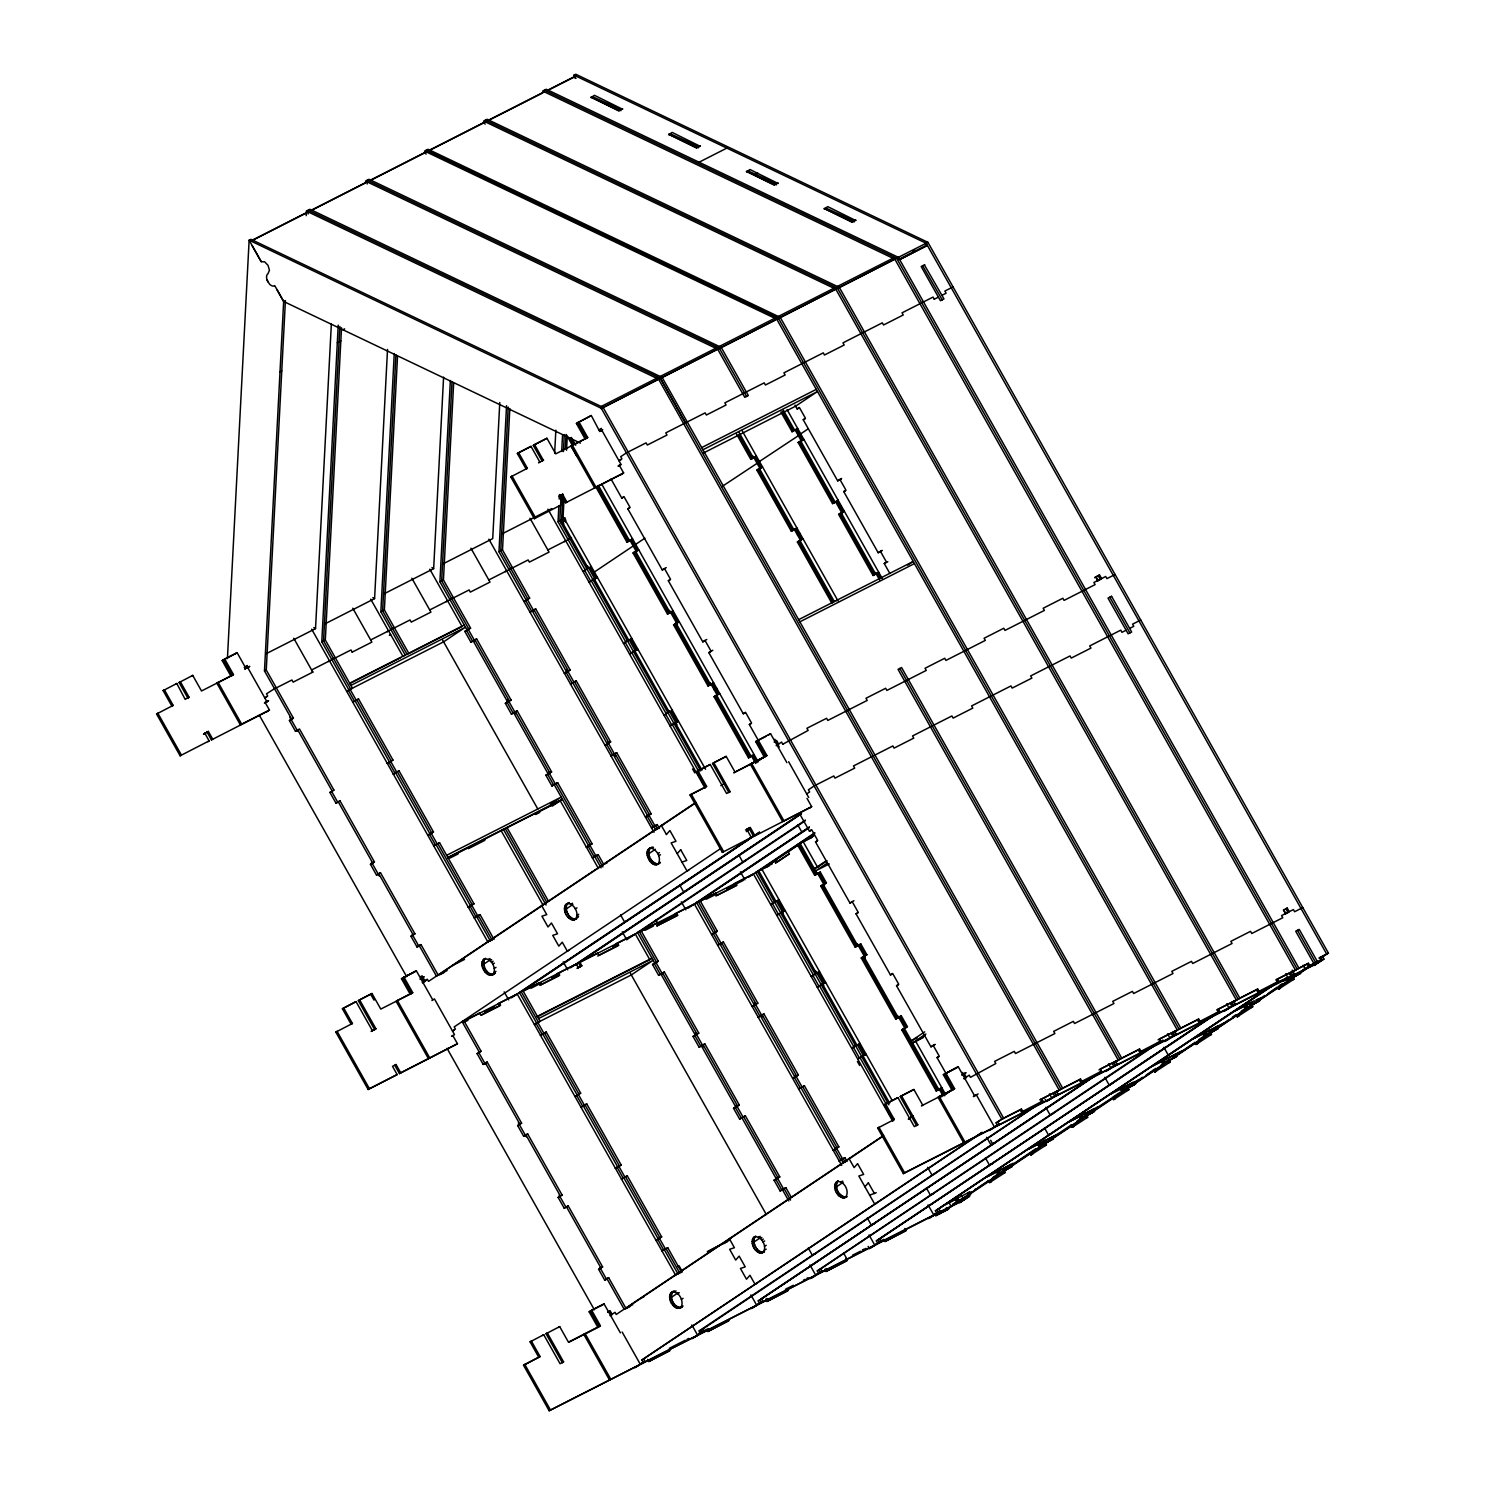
<?xml version="1.0" encoding="UTF-8"?>
<svg xmlns="http://www.w3.org/2000/svg" width="1485" height="1485" viewBox="0 0 1485 1485"><rect width="100%" height="100%" fill="white"/><g stroke="black" fill="none" stroke-linecap="round" stroke-linejoin="round"><path stroke-width="1.5" d="M227.428 658.579L249.127 240.199L250.891 239.308L603.058 407.391L1003.6 1118.149L996.119 1122.883L997.326 1125.036L994.43 1126.966L976.35 1094.853L973.863 1096.505M297.278 730.434L295.496 731.325L289.426 720.541L291.635 719.074L264.478 670.904L283.654 301.474L276.971 289.612M289.426 720.541L293.399 718.165L266.26 669.995L285.417 300.564L283.654 301.474L274.744 285.658A6.887 4.121 63.1 0 1 269.416 284.025L266.929 279.607A6.887 4.121 63.1 0 1 267.987 273.685L269.435 270.289L268.061 265.388L264.664 261.824L261.23 261.694L249.127 240.199L601.295 408.301L1001.818 1119.059L996.119 1122.883M306.207 215.641L306.448 211.093L309.957 209.292L662.124 377.394L1062.647 1088.152L1053.403 1093.758L1054.61 1095.93L1058.155 1094.129L1056.949 1091.958M266.168 653.716L315.525 628.638L331.341 324.064M341.513 327.758L325.308 639.998L352.465 688.168L346.71 691.435L348.919 689.968L321.8 641.78L338.227 325.141M339.879 326.44L323.544 640.889L350.683 689.059L348.492 690.544L354.562 701.31L356.771 699.843L391.205 760.951L388.996 762.436L395.066 773.202L397.275 771.736L431.708 832.844L429.499 834.31L435.588 845.095L437.778 843.629L472.211 904.736L470.021 906.203L476.091 916.987L478.281 915.521L492.277 940.339M325.234 623.719L374.591 598.622L387.529 349.439M370.73 599.179L403.01 656.519L405.201 655.034L380.865 611.764L394.249 353.504M395.92 354.878L382.61 610.892L406.983 654.142M408.746 653.233L384.374 609.982L397.534 356.251M384.281 593.703L433.657 568.625L443.588 377.116M453.649 383.297L443.44 579.985L470.578 628.155L467.032 629.956L439.913 581.767L450.363 380.476M452.015 381.886L441.658 580.876L468.815 629.046L464.842 631.422L470.912 642.207L476.648 638.921L511.081 700.048L505.346 703.315L511.415 714.099L517.17 710.814L551.603 771.922L545.849 775.207L551.937 785.992L557.673 782.706L592.107 843.814L586.371 847.1L592.107 843.814M499.777 402.491L492.723 538.61L443.347 563.706M509.838 408.505L502.505 549.97L529.644 598.139L523.889 601.406L526.098 599.94L498.979 551.752L506.552 405.683M508.204 407.094L500.723 550.861L527.862 599.03L525.671 600.515L531.741 611.3L533.95 609.815L568.384 670.923L566.175 672.408L572.245 683.193L576.217 680.817L610.651 741.925L604.915 745.192L610.651 741.925M554.648 453.241L555.854 430.167M701.941 770.065L675.285 722.75L670.051 725.979L678.441 721.153L677.197 721.988L671.127 711.204L672.371 710.368L666.171 713.71L631.738 652.602L637.937 649.261L629.547 654.087L631.311 653.177L625.241 642.392L623.459 643.302L631.849 638.476L625.668 641.817L591.234 580.709L597.415 577.368L596.19 578.203L590.102 567.418L591.346 566.583L585.164 569.924L558.044 521.755L558.861 505.884M559.214 499.09L559.455 494.561M561.683 451.514L562.518 435.495M561.126 495.452L559.808 520.845L700.716 770.901M563.409 451.589L564.281 434.585M563.799 523.871L561.59 519.954L562.926 494.208M565.302 448.266L566.026 434.492M564.059 498.217L563.112 516.483L705.542 769.249M566.546 450.215L567.251 436.516M492.556 974.81L495.34 972.879C487.618 981.733 475.868 962.521 485.558 958.345L482.773 960.275M494.338 973.919C487.21 976.035 481.66 965.306 484.556 959.384M493.577 973.77C496.473 967.867 490.922 957.138 483.794 959.236M566.323 903.994C573.99 901.321 581.359 916.338 573.785 920.069C565.859 920.143 559.808 904.959 569.405 902.583L565.321 905.033M573.785 920.069L576.867 918.658C569.739 920.774 564.189 910.045 567.084 904.124M657.632 864.307L660.417 862.377C651.34 872.382 639.627 847.267 653.456 847.378L648.852 848.733M656.314 864.827L658.096 863.917C651.21 863.676 645.864 853.17 650.616 847.842M683.044 1305.983C674.71 1315.153 662.793 1293.713 674.561 1290.929M678.942 1308.415L682.023 1307.023C674.617 1309.287 668.176 1296.813 673.243 1291.43M754.009 1237.079C761.675 1234.406 769.044 1249.423 761.489 1253.173C754.12 1253.191 747.957 1239.771 755.791 1236.188L753.006 1238.119M761.489 1253.173L764.552 1251.762C757.424 1253.878 751.874 1243.149 754.77 1237.228M844.018 1197.931L847.1 1196.52C838.858 1202.572 829.317 1184.807 838.32 1180.928L835.535 1182.877M845.782 1197.021C839.136 1196.687 834.663 1187.833 837.299 1181.967M577.869 917.619L578.519 916.134L576.737 917.025M658.635 863.268C661.141 857.68 657.335 850.237 651.674 848.288M681.262 1306.874C684.158 1300.953 678.608 1290.224 671.48 1292.34M666.412 834.514L669.884 830.542L675.972 841.327L671.127 842.905L687.035 871.045L688.799 870.136M677.216 853.689L680.687 849.698M864.901 1186.775L868.391 1182.803M845.318 1197.411C850.404 1192.047 843.944 1179.554 836.538 1181.837M249.758 666.449L244.635 669.067L249.406 666.431M248.589 666.988L246.937 668.083M163.146 690.618L164.389 689.801L173.17 705.375L171.926 706.192L163.146 690.618L176.789 683.49L185.161 699.342M518.599 452.684L527.361 468.258L526.135 469.074L517.355 453.5L518.599 452.684L530.999 446.372L539.779 461.946L538.535 462.782L543.659 460.183M175.564 684.325L176.789 683.49M530.999 446.372L517.355 453.5M179.091 682.525L180.335 681.689L189.115 697.263L187.871 698.098L179.091 682.525L192.734 675.397L201.514 690.971L233.312 674.803M534.544 444.572L543.306 460.146L542.081 460.981L533.301 445.407L534.544 444.572L546.944 438.279L555.724 453.853L587.522 437.685M191.509 676.213L192.734 675.397M546.944 438.279L533.301 445.407M224.68 658.95L233.461 674.543L230.992 676.195L222.212 660.621L224.68 658.95L237.099 652.658L245.86 668.231M576.421 423.503L578.89 421.833L587.67 437.425L585.183 439.077L576.421 423.503L591.29 415.54L599.662 431.392M234.611 654.31L237.099 652.658M156.575 714.007L157.818 713.171L181.374 754.993L180.131 755.809L156.575 714.007L173.17 705.375M510.766 476.889L512.009 476.054L535.584 517.875L534.34 518.692L510.766 476.889L527.361 468.258M1059.102 1089.953L658.597 379.176L603.263 407.595M662.124 377.394L660.881 378.211L717.663 349.161L744.783 397.349L748.329 395.548L721.19 347.379L369.023 179.295L365.496 181.077L717.663 349.161M216.866 683.156L218.109 682.339L241.665 724.16L240.44 724.977L216.866 683.156L233.461 674.543M576.904 456.396L571.075 446.038L587.67 437.425M719.947 348.214L721.19 347.379M247.327 665.484L244.264 667.452L246.027 666.542M601.518 428.367L599.068 429.907L600.237 429.425M601.147 430.966L602.372 430.149L599.717 431.485M779.012 318.198L780.238 317.363L1180.779 1028.121L1173.299 1032.855L1174.505 1035.008M1226.647 1003.823L1228.912 1007.832L1231.789 1005.902L1230.582 1003.749L1236.3 999.925L835.795 289.148L778.4 318.607M1285.713 973.807L1287.978 977.835L1290.855 975.886L1289.648 973.733L1295.347 969.909L894.842 259.151L839.508 287.552M208.364 731.418L203.575 734.054L208.364 731.418L212.671 739.085L211.445 739.92L207.12 732.254M561.311 495.136L562.555 494.301L566.88 501.967L565.637 502.802L561.311 495.136L560.439 495.582M266.595 697.003L264.794 697.931L267.708 695.964L266.502 693.811L276.191 687.611M620.767 459.904L618.985 460.814L621.918 458.846L620.693 456.693L626.41 452.869L646.105 442.864L647.312 445.036L667.006 435.031L665.781 432.859L705.152 412.867L706.377 415.02L726.054 405.015L724.847 402.862L764.218 382.852L765.425 385.005L785.119 375L783.913 372.846L823.284 352.855L824.491 355.008L844.185 345.003L842.96 342.849L882.331 322.839L883.556 324.992L903.233 314.987L902.026 312.834L933.063 297.074L934.269 299.227M264.404 703.129L268.599 700.623L265.11 702.386L269.435 710.053L266.947 711.705M618.614 466.012L621.027 464.397L600.942 428.664M266.186 702.238L267.411 701.403L266.539 701.867M207.9 741.72L209.125 740.885L204.819 733.219M562.091 504.603L563.335 503.768L559.01 496.101L562.555 494.301M328.538 661.53L335.239 657.614M922.63 265.852L942.195 299.803L941.267 300.416M924.413 264.961L943.977 298.912L940.432 300.694L921.164 266.52L924.728 264.757M621.157 474.587L623.626 472.935L619.319 465.269L618.076 466.086L620.73 464.749M387.325 631.7L394.305 627.598L392.318 628.916M389.348 635.302L390.592 634.466M561.59 519.954L562.815 519.119L561.72 517.17M565.915 520.028L560.903 522.757L564.671 520.845M446.372 601.703L453.37 597.601M505.438 571.688L512.418 567.586M611.003 478.968L621.751 498.069L623.96 496.603L630.03 507.369L627.839 508.854L662.273 569.962L664.036 569.052M564.504 541.672L571.521 537.57M295.496 731.325L299.469 728.949L333.902 790.057L329.93 792.433L336.018 803.218L339.991 800.842L374.424 861.95L370.452 864.326L376.522 875.111L380.494 872.735L414.928 933.842L410.955 936.218L417.025 947.003L420.998 944.627L438.224 975.181L436.442 976.091L419.234 945.537L420.998 944.627M358.535 698.952L352.799 702.219L358.535 698.952L392.968 760.06L387.232 763.327L392.968 760.06M795.013 405.127L797.167 408.95L799.357 407.465L805.445 418.25L803.236 419.735L837.67 480.843L841.215 479.042M470.578 628.155L464.842 631.422M470.912 642.207L476.648 638.921M566.657 435.161L626.986 542.229L629.454 540.559L598.362 485.372M736.337 433.713L750.779 459.348L756.403 456.081L753.935 457.751M780.943 412.013L792.043 431.727L797.686 428.46L795.199 430.112M535.714 608.924L529.978 612.191L535.714 608.924L570.147 670.032L564.411 673.299L570.147 670.032M594.39 571.985L633.167 546.016M635.654 544.364L644.88 538.164M721.877 486.635L758.742 462.243M759.448 461.482L800.007 434.604M800.712 433.861L808.1 428.905M633.056 552.995L635.543 551.343L669.976 612.451L667.489 614.103L633.056 552.995L638.698 549.747L634.299 552.179L668.733 613.286M758.092 469.297L792.526 530.405L796.925 527.973L794.438 529.644L791.301 531.24L756.867 470.132L762.492 466.865L760.004 468.536M832.565 503.619L838.19 500.352L832.565 503.619L798.132 442.511L803.756 439.244L801.287 440.897M329.93 792.433L333.902 790.057M662.273 569.962L666.245 567.586M336.018 803.218L339.991 800.842M704.54 640.945L702.776 641.854L668.343 580.746L670.533 579.261L664.463 568.477M399.038 770.845L393.302 774.112L399.038 770.845L433.471 831.953L427.736 835.22L433.471 831.953M505.346 703.315L511.081 700.048M837.67 480.843L841.642 478.467M511.415 714.099L517.17 710.814M881.719 550.935L878.173 552.736L843.758 491.628L845.949 490.143L839.879 479.358M791.301 531.24L793.77 529.57L759.336 468.462M670.645 612.507L673.113 610.855L669.976 612.451M576.217 680.817L570.481 684.084L574.027 682.283L566.88 669.605M797.482 535.027L799.951 533.375M838.747 507.406L841.234 505.735M674.803 624.071L709.236 685.179L713.635 682.747L711.148 684.399L708.011 685.996L673.577 624.888L679.202 621.64L676.715 623.292M797.371 542.025L799.84 540.354L834.273 601.462L831.804 603.133L797.371 542.025L802.995 538.758L798.614 541.19L833.048 602.297M838.635 514.385L844.26 511.137L838.635 514.385L873.069 575.493L876.224 573.897L878.693 572.245L874.312 574.676L839.879 513.569L843.034 511.972L836.946 501.188L833.79 502.784L799.375 441.676M370.452 864.326L374.424 861.95M702.776 641.854L706.749 639.478M376.522 875.111L380.494 872.735M745.062 712.837L743.28 713.747L708.846 652.639L712.819 650.263M439.56 842.737L433.806 846.005L439.56 842.737L473.993 903.845L468.239 907.112L473.993 903.845M545.849 775.207L551.603 771.922M878.173 552.736L882.164 550.36M551.937 785.992L557.673 782.706M889.812 573.377L884.262 563.52L886.452 562.035L880.382 551.251M708.011 685.996L710.48 684.344L676.046 623.236M873.069 575.493L875.537 573.841L841.123 512.733M836.185 600.701L837.429 599.866M659.396 828.426L657.242 824.602L653.27 826.978L647.2 816.193L651.173 813.817L616.739 752.709L610.985 755.976L614.53 754.176M616.739 752.709L612.767 755.085L606.678 744.301L608.887 742.816L574.454 681.708M674.171 716.587L675.397 715.77M714.192 689.801L716.661 688.13M550.285 804.424L561.219 797.092L446.651 855.304M907.743 565.117L913.219 561.46L798.633 619.672M714.081 696.781L716.55 695.129L750.983 756.236L748.514 757.888L714.081 696.781L719.705 693.532L715.325 695.964L749.758 757.072M552.123 806.151L562.444 799.246L447.857 857.458M410.955 936.218L414.928 933.842M743.28 713.747L745.489 712.262L751.558 723.046L749.35 724.531L766.91 755.531L733.738 772.794L765.685 756.366L756.904 740.792L770.548 733.664L786.883 762.659M417.025 947.003L419.234 945.537M480.063 914.611L474.309 917.897L480.063 914.611L494.041 939.448M343.648 1007.907L352.428 1023.481L351.184 1024.316L342.404 1008.742L356.047 1001.614L372.382 1030.609L371.139 1031.444L375.928 1028.808L359.593 999.813L371.993 993.502L380.773 1009.095L411.475 993.484L402.695 977.91L415.113 971.598M745.47 830.022L749.015 828.222L753.675 836.5L754.9 835.665L750.241 827.405L746.695 829.205L751.354 837.466L722.36 852.39L690.024 794.995L705.375 787.198L696.613 771.625L697.839 770.789L710.238 764.497L726.592 793.491L730.119 791.691L713.784 762.696L726.184 756.385L734.964 771.977M356.047 1001.614L342.404 1008.742M710.238 764.497L696.613 771.625M374.684 1029.643L358.349 1000.649L359.593 999.813M730.119 791.691L728.894 792.526L712.559 763.531L713.784 762.696M358.349 1000.649L371.993 993.502M726.184 756.385L712.559 763.531M403.939 977.074L412.719 992.648L410.25 994.319L401.47 978.726L416.338 970.782L432.692 999.776M764.441 757.202L755.661 741.609L758.148 739.957M651.173 813.817L645.418 817.084L648.964 815.284M416.338 970.782L401.47 978.726M768.061 735.316L770.548 733.664M598.177 854.599L592.441 857.885L598.177 854.599L603.56 864.159M335.833 1032.112L337.058 1031.295L369.412 1088.691L368.169 1089.507L335.833 1032.112L352.428 1023.481M690.024 794.995L706.619 786.382L697.839 770.789M705.375 787.198L706.619 786.382M751.67 756.292L754.139 754.64L750.983 756.236M419.958 979.19L424.153 976.684L421.74 978.299M657.242 824.602L651.507 827.869L653.27 826.978M422.371 982.532L427.327 979.228L428.534 981.381L695.89 802.401M776.599 745.396L781.556 742.092L782.762 744.245M422.482 982.736L425.787 980.527M397.367 1000.463L396.124 1001.28L428.46 1058.675L429.703 1057.84L397.367 1000.463L412.719 992.648M766.91 755.531L750.333 764.162L782.669 821.558L811.664 806.633L807.005 798.355M720.819 785.713L724.661 783.152M755.345 762.603L764.923 756.181M782.744 744.263L808.137 730.434L806.912 728.281L826.607 718.276L827.813 720.429L867.184 700.419L865.978 698.266L885.673 688.26L886.879 690.432L926.25 670.422L925.044 668.269L944.72 658.263L945.945 660.417L985.316 640.406L984.091 638.253L1003.786 628.248L1004.992 630.42L1044.382 610.409L1043.157 608.256L1062.852 598.251L1064.058 600.404L1095.095 584.626L1093.888 582.473L1105.694 576.477L1106.9 578.63L1115.087 574.491M437.982 975.348L695.741 802.791M758.092 761.044L765.74 755.921M482.662 964.897L490.328 959.755M565.191 909.655L572.857 904.513M647.72 854.413L655.386 849.271M431.949 1000.537L434.418 998.885L454.503 1034.618L452.108 1036.233M1099.531 574.973L1094.761 577.609L1099.531 574.973L1101.554 578.575L1100.329 579.41L1098.287 575.809M1096.784 581.21L1098.009 580.375L1095.986 576.774M399.465 1073.618L400.709 1072.783L396.05 1064.522L394.806 1065.339L399.465 1073.618L457.454 1043.751L452.795 1035.472L451.57 1036.307M721.543 847.935L454.187 1026.915L455.412 1029.068L452.479 1031.017L454.299 1030.089M746.324 831.637L750.315 828.686M478.356 1013.921L479.581 1013.086L480.806 1015.239L500.482 1005.234L499.276 1003.08L517.188 993.985L675.823 1275.504M806.689 793.9L809.641 791.932L808.397 789.797L814.133 785.955L833.79 775.968L834.997 778.121L854.692 768.116L853.467 765.963L892.856 745.953L894.063 748.124L913.758 738.119L912.533 735.966L951.904 715.956L953.129 718.109L972.805 708.104L971.598 705.95L1010.969 685.94L1012.176 688.093L1031.871 678.107L1030.664 675.935L1070.035 655.943L1071.242 658.096L1090.937 648.091L1089.712 645.938L1120.748 630.16L1121.973 632.332L1126.094 630.215M722.36 852.39L723.603 851.573L691.267 794.178M499.276 1003.08L498.032 1003.916L499.257 1006.069L481.53 1015.072M511.49 997.809L753.916 835.517M396.05 1064.522L392.504 1066.323L397.163 1074.583L368.169 1089.507M499.257 1006.069L500.482 1005.234M520.919 991.757L759.522 832.045M522.701 990.866L759.373 832.435M537.403 983.905L538.647 983.07L539.872 985.242L559.548 975.237L558.341 973.065L576.254 963.969L578.278 967.57L577.034 968.387L580.579 966.587L581.823 965.77L579.8 962.169L597.712 953.073L598.919 955.226L618.614 945.221L617.389 943.068L635.302 933.972L649.762 959.607M558.341 973.065L557.098 973.9L558.304 976.053L540.596 985.056M558.304 976.053L559.548 975.237M570.537 967.793L801.454 813.205M576.143 964.322L801.325 813.576M809.177 808.285L811.664 806.633M575.994 964.712L801.195 813.947M596.469 953.89L597.712 953.073M617.389 943.068L616.164 943.903L617.37 946.056L597.694 956.062M617.37 946.056L618.614 945.221M627.19 939.392L805.427 820.091M638.903 932.135L805.167 820.834M655.535 923.893L656.778 923.057L657.985 925.211L656.741 926.046L676.436 916.041L677.68 915.224L676.455 913.052L694.367 903.957L841.679 1165.372M676.455 913.052L675.211 913.888L676.436 916.041M687.982 908.245L809.399 826.959M695.184 903.697L809.269 827.331M695.37 903.864L809.139 827.702M714.601 893.877L715.826 893.06L717.051 895.214L736.727 885.208L735.52 883.055L753.433 873.941L892.801 1121.305M484.964 1063.52L483.2 1064.429L477.112 1053.645L481.084 1051.269L463.877 1020.715L462.095 1021.606L479.321 1052.16L481.084 1051.269M799.765 813.984L809.436 831.173L811.645 829.688L817.715 840.473L815.525 841.939L849.958 903.047L851.722 902.156M735.52 883.055L734.277 883.872L735.502 886.044L715.807 896.03M735.502 886.044L736.727 885.208M748.756 877.078L814.838 832.844M756.051 872.772L814.69 833.215M774.335 860.743L775.56 862.915L777.323 862.005L776.117 859.852L761.824 869.133L892.132 1100.385M775.56 862.915L789.315 853.708L788.089 851.536L798.819 844.352M813.817 834.329L803.088 841.512L817.53 867.147L827.071 860.762M763.587 868.224L800.545 843.499M804.851 840.603L813.799 834.626M767.522 866.646L768.747 865.811M810.012 838.19L811.255 837.354M536.605 1023.054L534.414 1024.539L540.15 1021.253L522.943 990.699L519.397 992.5L536.605 1023.054L631.311 974.94L653.177 960.294L538.591 1018.506M777.323 862.005L789.37 853.949M483.2 1064.429L487.173 1062.053L521.606 1123.161L517.634 1125.537L523.704 1136.322L525.467 1135.412M648.314 960.572L651.952 958.141L537.384 1016.353M546.22 1032.038L540.484 1035.323L546.22 1032.038L580.654 1093.146L574.918 1096.431L580.654 1093.146M791.245 1197.244L785.881 1187.703L780.126 1190.97L774.056 1180.185L779.792 1176.918L745.359 1115.81L739.623 1119.077L733.553 1108.293L739.289 1105.026L704.855 1043.918L699.119 1047.185L693.031 1036.419L698.785 1033.133L664.352 972.025L658.597 975.311L652.528 964.526L656.5 962.15L639.274 931.596M658.263 961.24L654.736 963.041L637.51 932.487L641.056 930.687L658.263 961.24L652.528 964.526M713.784 933.044L711.593 934.51L717.329 931.244L700.122 900.69L696.576 902.49L713.784 933.044L717.329 931.244M825.827 861.096L814.393 868.744L818.291 866.757M658.597 975.311L662.57 972.935L697.003 1034.043L693.031 1036.419M827.034 863.249L815.599 870.897L829.298 863.954M772.423 903.604L778.493 914.389L776.729 915.28L785.119 910.472L783.876 911.307L777.806 900.523L779.031 899.687L770.641 904.495L775.894 901.284L758.668 870.73L772.348 863.787M812.221 837.262L797.464 844.761L814.671 875.315L820.295 872.066L826.384 882.851L820.76 886.1L855.193 947.207L860.817 943.959L866.887 954.744L861.263 957.992L895.696 1019.1L901.321 1015.851L907.391 1026.636L904.922 1028.288L898.054 1016.111M820.295 872.066L814.671 875.315M723.399 942.028L717.663 945.295L723.399 942.028L757.833 1003.136L752.097 1006.403L757.833 1003.136M780.72 912.904L781.964 912.068L816.397 973.176L811.163 976.387L819.553 971.58L816.397 973.176M820.76 886.1L826.384 882.851M849.958 903.047L853.931 900.69M523.704 1136.322L527.676 1133.946L562.11 1195.054L558.137 1197.43L564.207 1208.215L568.18 1205.839L602.613 1266.946L598.641 1269.322L604.711 1280.107L608.683 1277.731L625.909 1308.285L624.145 1309.176L606.919 1278.622L608.683 1277.731M892.244 974.049L890.462 974.94L856.028 913.832L858.237 912.365L852.149 901.581M586.742 1103.93L580.988 1107.216L586.742 1103.93L621.175 1165.038L615.421 1168.324L621.175 1165.038M699.119 1047.185L703.092 1044.827L737.525 1105.935L733.553 1108.293M855.193 947.207L857.662 945.555L823.228 884.447M763.921 1013.921L758.167 1017.188L763.921 1013.921L798.355 1075.029L792.6 1078.296L798.355 1075.029M822.467 983.961L856.901 1045.069L851.666 1048.28L853.875 1046.814L819.442 985.706L825.623 982.365L817.233 987.172L818.996 986.281L812.926 975.496M861.263 957.992L863.732 956.34L898.165 1017.448L895.696 1019.1M890.462 974.94L892.671 973.473L898.741 984.258L896.532 985.724L930.965 1046.832L934.937 1044.475L930.965 1046.832M564.207 1208.215L568.18 1205.839M627.245 1175.823L621.491 1179.109L627.245 1175.823L661.679 1236.931L655.924 1240.216L661.679 1236.931M739.623 1119.077L745.359 1115.81M804.424 1085.795L798.689 1089.08L804.424 1085.795L838.858 1146.903L833.122 1150.188L838.858 1146.903M903.01 1029.049L937.443 1090.157L941.824 1087.744L939.355 1089.396L936.2 1090.992L901.766 1029.885L907.391 1026.636M924.672 1031.871L911.344 1040.799L917.21 1037.829M925.898 1034.024L912.551 1042.971L923.373 1037.458M925.229 1034.989L915.707 1041.356L944.905 1093.201M917.47 1040.465L923.187 1036.641M598.641 1269.322L602.613 1266.946M604.711 1280.107L606.919 1278.622M973.343 1096.58L974.568 1095.744L958.233 1066.75L943.346 1074.713L952.126 1090.287L954.614 1088.635L937.054 1057.617L939.244 1056.151L933.174 1045.366M681.745 1272.534L667.749 1247.716L662.013 1250.983L665.985 1248.625L679.963 1273.443M667.749 1247.716L665.558 1249.182L659.47 1238.416M538.869 1357.42L530.089 1341.846L531.333 1341.011L540.113 1356.585L523.518 1365.216L549.172 1410.75L964.359 1199.806M885.524 1103.893L894.304 1119.467L893.079 1120.303L884.299 1104.729L897.942 1097.601L914.277 1126.595L917.823 1124.795L901.488 1095.8L913.888 1089.489L922.668 1105.063L921.424 1105.898L953.37 1089.47L944.59 1073.896L956.99 1067.585M542.489 1335.535L543.733 1334.718L560.068 1363.713L563.613 1361.912L547.278 1332.917L546.034 1333.734L562.388 1362.729L563.613 1361.912M774.056 1180.185L778.029 1177.828L743.595 1116.72L741.386 1118.186L735.316 1107.402M897.942 1097.601L884.299 1104.729M917.823 1124.795L916.579 1125.611L900.244 1096.617L901.488 1095.8M558.453 1327.441L559.678 1326.606L568.458 1342.18L600.404 1325.752L591.624 1310.178L604.042 1303.867L620.377 1332.862M913.888 1089.489L900.244 1096.617M569.275 1341.976L597.935 1327.404L589.155 1311.83L591.624 1310.178M601.555 1305.538L604.042 1303.867M958.233 1066.75L943.346 1074.713M780.126 1190.97L785.881 1187.703M523.518 1365.216L540.113 1356.585M877.709 1128.099L878.953 1127.282L904.606 1172.797L903.363 1173.633L877.709 1128.099L894.304 1119.467M936.2 1090.992L938.687 1089.34L904.254 1028.233M964.266 1073.562L961.853 1075.177L966.03 1072.671L964.266 1073.562L966.289 1077.163M677.81 1266.594L679.035 1265.758L682.339 1271.605M844.928 1157.687L839.192 1160.973L844.928 1157.687L847.081 1161.511M610.057 1315.636L615.013 1312.313L616.219 1314.466L883.575 1135.505M964.285 1078.5L969.241 1075.177L970.447 1077.349L995.822 1063.538L994.616 1061.385L1014.292 1051.38L1015.517 1053.533L1054.888 1033.523L1053.663 1031.37L1073.358 1021.364L1074.565 1023.518L1113.936 1003.526L1112.729 1001.354L1132.424 991.367L1133.63 993.521L1173.001 973.51L1171.795 971.357L1191.471 961.352L1192.696 963.505L1232.067 943.495L1230.842 941.341L1250.537 931.336L1251.744 933.508L1282.78 917.73L1281.574 915.577L1293.379 909.581L1294.604 911.734L1302.772 907.576M939.244 1096.431L938.019 1097.266L963.672 1142.8L964.916 1141.965L939.244 1096.431L954.614 1088.635M908.504 1118.818L912.347 1116.237M941.119 1096.988L952.609 1089.285M625.668 1308.433L883.445 1135.876M908.356 1119.189L913.294 1115.885M943.885 1095.41L953.444 1089.025M597.935 1327.404L600.404 1325.752M670.348 1298.001L678.032 1292.86M752.876 1242.759L760.561 1237.618M835.405 1187.499L843.09 1182.357M1287.217 908.077L1285.991 908.913L1288.015 912.495L1289.258 911.679L1287.217 908.077L1283.69 909.878L1285.713 913.479L1284.469 914.296M549.172 1410.75L966.846 1198.135M622.122 1331.989L640.202 1364.102L643.098 1362.153L641.891 1360L982.105 1132.257M641.891 1360L981.956 1132.628M637.733 1365.755L634.837 1367.685L639.497 1364.845M991.961 1128.619L989.066 1130.549L993.743 1127.728M1020.232 1109.889L1021.476 1109.072L1022.701 1111.226L1021.457 1112.042L1020.232 1109.889L1002.319 1119.003M641.984 1363.193L644.861 1361.262L643.655 1359.109M996.212 1126.057L999.108 1124.126L997.883 1121.973M648.815 1361.504L669.754 1350.682L648.815 1361.504L647.608 1359.35M1080.542 1079.057L1079.298 1079.892L1080.523 1082.045L1081.748 1081.21L1080.542 1079.057L1039.927 1099.884L1057.84 1090.788M1042.934 1101.35L702.721 1329.094L703.927 1331.247L700.382 1333.047L699.175 1330.894L1043.083 1100.96M1053.403 1093.758L1060.884 1089.043L1035.231 1043.509M696.799 1335.739L692.14 1338.579L698.563 1334.848M1045.143 1099.29L1046.368 1101.443L1051.027 1098.622M701.05 1333.196L703.927 1331.247M1052.791 1097.712L1046.368 1101.443M1055.278 1096.06L1058.155 1094.129M707.881 1331.507L728.801 1320.666L707.881 1331.507L706.674 1329.335L698.711 1333.381M750.909 1294.939L756.552 1304.981L759.448 1303.05L758.241 1300.897L1096.543 1074.416M1100.199 1072.04L1101.443 1071.205L1100.218 1069.051L1139.608 1049.041L1140.814 1051.213L1139.57 1052.03L1138.364 1049.876L1139.608 1049.041M1112.469 1063.761L1118.168 1059.937L898.035 669.345L901.581 667.545L1121.713 1058.137L1112.469 1063.761L1113.676 1065.914L1110.78 1067.845L1108.534 1063.835M1096.394 1074.806L760.004 1299.988L761.211 1302.141L758.334 1304.09M758.241 1300.897L1100.088 1072.616M754.083 1306.633L751.187 1308.563L757.628 1304.832M1108.311 1069.516L1105.415 1071.446L1111.857 1067.715M752.969 1307.672L755.846 1305.742M1107.197 1070.536L1110.075 1068.606M1112.562 1066.954L1115.439 1065.023L1114.233 1062.852L1119.95 1059.046L899.817 668.436M760.097 1303.18L762.993 1301.25L761.768 1299.097M1114.325 1066.044L1117.221 1064.114L1115.996 1061.961M768.19 1300.656L766.965 1298.503L765.722 1299.338L766.947 1301.491L787.867 1290.669L786.66 1288.497M785.417 1290.725L786.66 1289.89M1139.608 1053.608L1140.851 1052.772M787.867 1290.669L766.947 1301.491M809.956 1264.942L815.618 1274.965L818.513 1273.035L817.288 1270.882L1157.52 1043.12M1159.265 1042.024L1160.509 1041.208L1159.284 1039.054L1198.655 1019.044L1199.88 1021.197L1198.636 1022.033L1197.43 1019.879L1198.655 1019.044M1167.581 1033.82L1169.846 1037.848L1172.742 1035.917L1171.516 1033.746L1177.234 1029.922L776.729 319.164L424.561 151.062L428.088 149.28L780.238 317.363M806.875 1278.437L808.118 1277.601M1162.978 1040.038L819.07 1269.991L820.277 1272.144M813.149 1276.636L810.253 1278.566L813.799 1276.766M1167.377 1039.5L1164.481 1041.43L1168.027 1039.63M812.035 1277.657L816.694 1274.835M817.4 1274.074L822.059 1271.234L820.834 1269.081L817.288 1270.882M1166.263 1040.539L1170.922 1037.699M1171.628 1036.938L1176.287 1034.117L1175.062 1031.945L1171.516 1033.746M824.788 1269.322L826.013 1271.476L846.933 1260.654L845.707 1258.5M1218.35 1009.039L1219.556 1011.192L1218.331 1012.028L1217.106 1009.874L1218.35 1009.039L1257.721 989.029L1258.927 991.2L1257.702 992.017L1256.477 989.864L1257.721 989.029M845.707 1259.893L846.951 1259.057L843.61 1253.117M1199.917 1022.775L1201.142 1021.94M863.639 1249.386L862.395 1250.221L865.941 1248.421M869.022 1234.926L874.684 1244.968L877.561 1243.038L876.354 1240.885L1216.568 1013.123M846.933 1260.654L826.013 1271.476M1214.507 1014.793L878.118 1239.975L879.343 1242.128L876.447 1244.059M876.354 1240.885L1214.359 1015.165M1230.582 1003.749L1239.826 998.124L839.303 287.366L487.136 119.283L483.627 121.065L835.795 289.148M868.094 1246.398L869.319 1248.551L872.196 1246.62M1226.424 1009.484L1223.547 1011.433L1229.97 1007.684M871.082 1247.66L873.978 1245.729M1225.311 1010.524L1228.206 1008.593M1230.675 1006.941L1233.571 1004.992L1232.346 1002.839L1238.063 999.015L837.54 288.257L485.372 120.174M875.742 1244.82L869.319 1248.551M878.229 1243.168L881.106 1241.237L879.9 1239.084M1232.457 1006.032L1235.334 1004.101L1234.128 1001.948M879.862 1241.349L883.853 1239.325L885.06 1241.479L905.998 1230.638L904.773 1228.485M1277.416 979.023L1278.622 981.195L1277.378 982.012L1276.172 979.859L1277.416 979.023L1308.452 963.264L1309.659 965.417L1308.415 966.252L1307.208 964.099L1308.452 963.264M905.998 1230.638L885.06 1241.479M928.088 1204.929L933.749 1214.953L936.627 1213.022L935.42 1210.869L1271.81 985.687M1277.416 982.216L937.183 1209.959L938.427 1212.113L935.513 1214.062M935.42 1210.869L1278.269 981.919M1286.567 977.91L1285.342 978.726L1286.548 980.898L1300.841 973.232L1287.792 980.063L1286.567 977.91L1278.938 981.789M931.262 1216.623L928.385 1218.554L934.845 1214.804M1285.49 979.487L1282.613 981.418L1289.036 977.687M930.148 1217.644L933.063 1215.695M1284.376 980.527L1287.272 978.578M1289.741 976.926L1292.637 974.995L1291.412 972.842L1297.129 969.018L896.624 258.242L544.457 90.158M937.313 1213.152L940.209 1211.203L938.984 1209.05M1291.505 976.035L1294.4 974.086L1292.154 970.113M968.257 1192.9L969.501 1192.084M1008.278 1166.115L1010.765 1164.444L1011.972 1166.616L997.697 1174.264L996.472 1172.111L998.941 1170.458L1000.166 1172.612L992.518 1177.698M1049.542 1138.475L1050.786 1137.659M1092.05 1110.037L1093.294 1109.202L1094.501 1111.355L1087.892 1115.124M1132.09 1083.233L1133.315 1082.398L1134.54 1084.57L1129.157 1087.484M1174.579 1054.777L1175.823 1053.942M1214.619 1027.991L1217.087 1026.321M1257.127 999.535L1255.883 1000.352L1260.672 997.92M575.827 78.427L573.99 75.141L575.753 74.25L927.921 242.333L1328.425 953.11L1319.014 958.085L1325.418 954.836M934.566 1213.542L935.791 1215.714L941.156 1212.781M968.239 1195.889L970.707 1194.237L952.776 1204.298L954.558 1203.388M968.517 1194.051L972.137 1191.638M974.661 1189.652L975.886 1188.817M977.538 1188L988.379 1180.761M1003.6 1170.273L1007.61 1167.878M1011.266 1165.428L1035.62 1148.833M1041.43 1144.991L1040.205 1142.819L1037.737 1144.489L1038.962 1146.643L1044.865 1142.652M1048.651 1140.406L1054.109 1136.47M1057.19 1134.41L1071.353 1124.925M1076.903 1121.212L1084.291 1116.256M1087.985 1113.787L1091.976 1111.411M1097.211 1107.606L1112.154 1097.898M1112.618 1097.285L1120.006 1092.347M1128.099 1087.633L1123.959 1089.73L1122.753 1087.577L1120.265 1089.229L1121.491 1091.382L1129.25 1086.166M1134.781 1082.454L1142.466 1077.312M1146.067 1075.177L1155.738 1068.439M1161.27 1064.726L1169.363 1060.012L1167.099 1056.002M1174.505 1056.151L1194.683 1042.656M1198.841 1039.574L1206.488 1034.488L1205.282 1032.335L1202.794 1033.987L1204.019 1036.14L1209.922 1033.133M1209.922 1032.149L1213.616 1029.68M1217.143 1027.601L1229.19 1019.545M1232.439 1017.095L1236.003 1014.7L1237.228 1016.854L1238.991 1015.944M1241.163 1011.248L1247.753 1006.867L1246.546 1004.695L1244.077 1006.366L1245.284 1008.519L1259.577 1000.853L1258.352 998.7M1249.757 1005.493L1251.539 1004.584L1252.746 1006.737L1250.983 1007.647L1249.757 1005.493L1253.563 1002.932M1257.034 1000.909L1264.756 995.451M1268.042 993.539L1277.267 987.061L1278.492 989.233L1280.256 988.323M1278.993 985.91L1282.427 983.608M1286.548 980.898L1291.022 977.854L1292.247 980.026L1294.01 979.116L1292.804 976.963M1294.604 975.756L1298.224 973.343M1303.05 969.816L1307.245 967.292M1320.945 957.825L1322.708 956.934L1323.933 959.087L1322.17 959.997L1320.945 957.825L1328.425 953.11M939.931 1213.598L950.289 1206.952M1304.498 969.835L950.994 1206.191L948.859 1202.404M943.458 1211.797L952.071 1206.043M954.539 1204.391L1306.262 968.925M1308.73 967.273L1317.343 961.519L1299.245 929.406L1295.7 931.206L1313.798 963.32M935.791 1215.714L948.841 1208.883L942.938 1211.871M1052.03 1136.823L1053.236 1138.976L1044.865 1143.636M1133.296 1085.387L1135.765 1083.734L1131.644 1085.832M1174.561 1057.765L1177.048 1056.113L1172.909 1058.211M1320.239 960.257L1321.464 959.421L1320.258 957.268M958.493 1200.474L959.7 1202.627L969.724 1196.205L967.96 1197.114M988.416 1180.445L989.623 1182.598L1005.159 1172.5L1003.934 1170.329M1029.68 1152.824L1030.887 1154.977L1046.424 1144.861L1045.199 1142.707L1043.435 1143.617L1044.642 1145.77L1046.424 1144.861M1070.945 1125.203L1072.151 1127.356L1087.688 1117.24L1086.463 1115.087M1125.964 1088.357L1127.728 1087.466L1128.953 1089.619L1113.416 1099.735L1115.198 1098.826M1153.474 1069.942L1154.68 1072.096L1170.217 1061.998L1169.011 1059.845L1167.229 1060.736L1168.454 1062.889L1170.217 1061.998M1194.738 1042.322L1195.963 1044.475L1211.482 1034.377L1210.275 1032.205M1237.228 1016.854L1252.746 1006.737M1278.492 989.233L1294.01 979.116M1323.933 959.087L1313.909 965.51L1315.673 964.619M252.506 240.069L308.063 211.854L308.137 214.007M311.572 210.072L367.111 181.838L367.185 184.01M370.637 180.056L426.176 151.841M429.703 150.059L485.242 121.826M488.751 120.044L544.29 91.829M547.946 90.084L575.697 75.976M252.858 240.18L306.337 213.005M311.924 210.165L365.403 182.989M370.972 180.168L424.469 152.992L426.195 154.032M427.977 151.192L483.516 122.977L485.261 124.035M487.043 121.195L542.582 92.98M548.095 90.307L573.86 77.22L575.605 78.259M622.623 109.277L594.427 95.3L590.974 97.639M622.605 108.721L619.004 110.521L590.881 97.1L619.078 111.078M700.363 146.384L672.167 132.406L668.714 134.745M700.345 145.827L696.743 147.628L668.621 134.207L696.818 148.184M342.887 329.744L344.668 328.853M279.997 371.863L281.779 370.953M337.318 342.738L340.826 340.937M699.064 162.218L726.815 148.11M778.103 183.49L749.981 169.513L746.454 171.852M754.25 175.044L757.795 173.244M778.084 182.933L774.539 184.753L746.417 171.332L774.557 185.291M855.843 220.578L827.72 206.619L824.194 208.958M852.279 221.84L855.824 220.04L852.279 221.859L824.156 208.438L852.297 222.379M719.26 346.469L774.799 318.236L774.873 320.407M778.326 316.453L833.865 288.238L833.939 290.392M837.373 286.438L892.931 258.223L893.005 260.376M601.295 408.301L927.921 242.333M719.334 348.622L775.486 319.98M913.145 251.262L914.909 250.352M591.29 415.54L577.646 422.668L586.427 438.242M899.613 259.504L927.364 245.396L900.356 259.318M600.07 431.114L602.724 429.759M953.036 286.921L944.868 291.06L946.093 293.232L941.954 295.329M222.212 660.621L235.855 653.493M934.269 299.227L938.409 297.13M502.413 533.69L551.77 508.613M623.626 472.935L594.631 487.86L571.075 446.038M534.34 518.692L563.335 503.768M565.637 502.802L622.401 473.752M185.569 699.064L189.115 697.263M701.681 447.598L816.267 389.386M264.478 670.904L266.26 669.995M321.8 641.78L325.308 639.998M380.865 611.764L384.374 609.982M439.913 581.767L443.44 579.985M498.979 551.752L502.505 549.97M558.044 521.755L565.395 518.005M702.906 449.769L817.474 391.539L795.607 406.185L703.537 452.962M621.751 498.069L623.533 497.159M797.167 408.95L798.93 408.041M627.839 508.854L629.603 507.944M803.236 419.735L805.019 418.826M275.969 688.075L291.914 679.981L293.139 682.135L312.815 672.13L293.733 638.234M329.522 660.862L311.59 669.976L312.797 672.148M335.035 658.078L350.98 649.966L352.205 652.119M370.637 639.979L388.587 630.865M392.096 629.065L410.046 619.95L411.252 622.122L430.947 612.117L411.846 578.222M429.703 609.964L447.653 600.85M453.148 598.047L469.111 589.953L470.318 592.107L490.013 582.101L470.912 548.206M488.769 579.967L506.701 570.853M512.214 568.05L528.159 559.938L529.384 562.11L549.06 552.104L529.959 518.209M547.835 549.951L565.766 540.837M352.168 652.138L371.881 642.114L352.78 608.219M792.043 431.727L796.443 429.295L802.513 440.08L798.132 442.511M750.779 459.348L755.178 456.916L761.248 467.701L756.867 470.132M241.665 724.16L269.435 710.053M180.131 755.809L209.125 740.885M211.445 739.92L268.191 710.869M349.699 683.248L464.267 625.037M626.986 542.229L632.61 538.962L628.229 541.394L597.119 486.189M349.532 683.675L400.69 657.688M406.816 654.569L462.076 626.503L429.796 569.182M350.905 685.402L465.492 627.19L443.607 641.836L348.919 689.968M291.635 719.074L293.399 718.165M526.098 599.94L529.644 598.139M668.343 580.746L670.106 579.837M843.758 491.628L845.522 490.718M667.489 614.103L671.888 611.69L677.958 622.475L673.577 624.888M708.846 652.639L710.628 651.729M884.262 563.52L887.807 561.72M799.858 621.825L914.426 563.613M447.709 857.903L502.951 829.837M507.035 827.758L560.235 800.731L598.418 868.502M448.507 857.68L485.539 838.876M534.322 814.096L558.991 801.547M449.881 858.107L458.104 853.931M468.388 848.696L484.834 840.343M535.677 814.523L539.779 812.425M749.35 724.531L751.132 723.622M755.661 741.609L766 736.374M775.931 741.182L774.168 742.073L776.581 740.458L778.604 744.059M748.514 757.888L752.895 755.475L756.96 762.659M1096.58 581.303L1100.515 579.298M776.191 745.674L777.954 744.765M663.145 824.602L661.345 825.53L666.431 834.496M603.281 864.678L607.402 862.599M650.152 848.232L651.934 847.322M647.85 849.773L649.613 848.882M647.2 851.276L648.982 850.385M543.454 904.736L541.672 905.646L546.74 914.63L541.932 916.189L548.021 926.974L551.455 923.002L557.543 933.787L552.736 935.364L558.824 946.149L562.258 942.177L567.326 951.161L569.108 950.27M646.977 853.133L648.741 852.241M647.182 855.23L648.945 854.321M647.794 857.402L649.558 856.511M657.707 853.541L659.488 852.631M648.778 859.518L650.541 858.627M658.69 855.657L660.472 854.747M650.059 861.43L651.822 860.539M564.671 906.537L566.453 905.627M651.562 863.008L653.344 862.117M570.76 904.161L572.542 903.251M564.448 908.393L566.212 907.483M452.721 965.399L464.527 959.403M653.177 864.159L654.959 863.249M426.176 980.286L424.394 981.177L422.371 977.575M564.634 910.472L566.416 909.581M654.811 864.771L656.574 863.862M438.91 974.717L447.133 970.54M440.005 974.624L443.978 972.601M1140.74 620.006L1132.572 624.164L1133.779 626.317L1129.639 628.415M565.247 912.644L567.029 911.753M575.178 908.783L576.96 907.892M566.231 914.779L568.012 913.869M567.53 916.69L569.293 915.781M482.142 961.779L483.906 960.888M488.231 959.403L490.013 958.512M569.033 918.268L570.797 917.359M576.978 915.168L578.742 914.277M481.92 963.635L483.683 962.744M570.648 919.401L572.43 918.51M489.846 960.535L491.628 959.644M482.105 965.733L483.887 964.823M572.282 920.013L574.045 919.122M491.368 962.113L493.131 961.222M482.718 967.904L484.5 966.995M492.649 964.043L494.412 963.134M483.702 970.021L485.484 969.13M485.001 971.933L486.764 971.042M494.245 968.331L496.009 967.422M753.675 836.5L810.42 807.45M372.382 1030.609L375.928 1028.808M744.282 841.939L747.865 840.139M486.505 973.51L488.268 972.619M488.119 974.643L489.883 973.752M494.208 972.285L495.99 971.376M489.734 975.274L491.516 974.364M491.257 975.329L493.039 974.42M628.155 920.255L624.61 922.055L620.563 914.871M687.221 890.258L683.675 892.058L679.629 884.856M746.287 860.242L742.741 862.042L738.695 854.859M805.353 830.245L801.807 832.045L797.742 824.843M809.436 831.173L811.218 830.263M813.613 836.166L799.932 843.109L817.158 873.663M788.089 851.536L789.871 850.645M769.044 865.866L755.624 872.475L772.85 903.029M815.525 841.939L817.288 841.048M461.668 1022.181L479.581 1013.086M522.72 991.163L538.647 983.07M638.847 932.172L656.778 923.057M697.913 902.156L715.826 893.06M462.429 1021.996L515.945 994.801M523.481 990.978L634.076 934.789M639.608 931.986L693.142 904.792M696.669 902.991L752.19 874.776M463.84 1022.404L467.942 1020.306M484.407 1011.953L494.672 1006.719M531.036 988.249L541.264 983.051M551.492 977.854L559.678 973.696M612.878 946.669L616.962 944.59M645.14 930.278L653.363 926.102M657.465 924.023L675.972 914.611M706.247 899.223L716.531 894.007M726.815 888.791L743.261 880.419M657.985 925.211L677.68 915.224M578.278 967.57L581.823 965.77M369.412 1088.691L397.163 1074.583M400.709 1072.783L457.454 1043.751M537.236 1016.779L647.72 960.646M477.112 1053.645L478.894 1052.735M487.173 1062.053L485.391 1062.944L519.824 1124.052L521.606 1123.161M664.352 972.025L660.806 973.826L695.24 1034.934L698.785 1033.133M856.028 913.832L857.81 912.941M860.817 943.959L856.418 946.372L821.985 885.264L825.14 883.668L819.07 872.883L815.915 874.498L798.707 843.944M517.634 1125.537L519.397 1124.628M866.887 954.744L862.507 957.157L896.94 1018.264L900.077 1016.668L906.166 1027.453L901.766 1029.885M527.676 1133.946L525.894 1134.837L560.328 1195.945L562.11 1195.054M704.855 1043.918L701.31 1045.718L735.743 1106.826L739.289 1105.026M896.532 985.724L898.314 984.833M898.165 1017.448L901.321 1015.851M853.875 1046.814L860.056 1043.472L858.813 1044.289L864.901 1055.074L866.126 1054.257L859.945 1057.598L886.601 1104.914M558.137 1197.43L559.901 1196.52M937.054 1057.617L938.817 1056.726M1284.265 914.407L1288.2 912.403M963.876 1078.76L965.658 1077.869M779.792 1176.918L776.247 1178.719L741.813 1117.611M892.169 1120.173L893.951 1119.282M850.831 1157.706L849.03 1158.616L854.135 1167.6L857.587 1163.627L863.657 1174.412L858.831 1175.99L874.721 1204.131L876.484 1203.24M974.568 1095.744L978.114 1093.944M834.904 1184.38L836.668 1183.471M731.14 1237.84L729.358 1238.731L734.425 1247.716L729.636 1249.293L735.706 1260.078L739.159 1256.106L745.229 1266.891L740.421 1268.45L746.51 1279.235L749.962 1275.281L755.03 1284.265L756.793 1283.374M840.993 1182.004L842.756 1181.095M834.663 1186.237L836.445 1185.327M722.156 1243.855L707.268 1251.818L720.912 1244.69M729.84 1239.956L723.232 1243.725L727.353 1241.609M530.089 1341.846L543.733 1334.718M546.034 1333.734L559.678 1326.606M589.155 1311.83L602.799 1304.702M834.867 1188.316L836.63 1187.425M835.48 1190.506L837.243 1189.596M836.463 1192.622L838.227 1191.712M837.744 1194.534L839.526 1193.624M752.357 1239.622L754.139 1238.731M758.464 1237.246L760.227 1236.355M839.248 1196.112L841.03 1195.202M752.134 1241.479L753.916 1240.588M640.406 1298.503L644.341 1296.498M760.079 1238.397L761.842 1237.488M840.881 1197.244L842.645 1196.353M752.338 1243.576L754.102 1242.667M842.496 1197.875L844.26 1196.966M626.596 1307.821L632.759 1304.684M625.705 1308.749L629.677 1306.726M761.582 1239.975L763.346 1239.065M1001.818 1119.059L1021.476 1109.072M752.951 1245.748L754.714 1244.857M1061.385 1088.988L1079.298 1079.892M1098.993 1069.887L1116.906 1060.773M1120.451 1058.972L1138.364 1049.876M1158.04 1039.871L1175.971 1030.776M1179.498 1028.975L1197.43 1019.879M1217.106 1009.874L1235.019 1000.76M1238.564 998.959L1256.477 989.864M1276.172 979.859L1294.085 970.763M1297.649 968.944L1307.208 964.099M1289.648 973.733L1298.892 968.109L898.388 257.35L546.22 89.248L542.675 91.049L894.842 259.151M762.863 1241.887L764.645 1240.977M753.935 1247.864L755.698 1246.973M1021.457 1112.042L1042.377 1101.22L1041.171 1099.067M1080.523 1082.045L1101.443 1071.205M1139.57 1052.03L1160.509 1041.208M1198.636 1022.033L1219.556 1011.192M1257.702 992.017L1278.622 981.195M1308.415 966.252L1321.464 959.421M997.326 1125.036L999.108 1124.126M1113.676 1065.914L1117.221 1064.114M1172.742 1035.917L1176.287 1034.117M1231.789 1005.902L1235.334 1004.101M1275.782 983.59L1283.43 979.71M1290.855 975.886L1294.4 974.086M904.606 1172.797L1321.037 961.018M903.363 1173.633L1318.569 962.688M755.215 1249.776L756.997 1248.885M670.477 1293.379L672.241 1292.47M674.301 1291.876L676.083 1290.985M764.459 1246.175L766.241 1245.284M669.828 1294.883L671.61 1293.973M756.719 1251.354L758.501 1250.463M669.605 1296.739L671.369 1295.83M677.55 1293.639L679.313 1292.748M758.334 1252.505L760.116 1251.595M869.635 1195.165L876.224 1192.696M1235.761 1010.375L1254.231 1000.797L1255.438 1002.95M764.441 1250.129L766.204 1249.219M1234.518 1011.211L1251.744 1002.449L1252.969 1004.621M669.809 1298.818L671.573 1297.927M759.967 1253.117L761.731 1252.208M1259.577 1000.853L1246.528 1007.684L1245.302 1005.531M670.422 1301.008L672.185 1300.099M671.406 1303.125L673.169 1302.215M1231.789 1018.506L1233.571 1017.596M1192.715 1038.906L1224.03 1022.998M1193.253 1038.832L1219.408 1025.541M681.318 1299.245L683.1 1298.354M672.686 1305.037L674.45 1304.127M1212.391 1031.481L1205.263 1035.305L1204.038 1033.152M1212.929 1031.407L1218.313 1028.474L1211.704 1032.242M935.55 1173.224L931.986 1175.043L927.624 1167.321M994.616 1143.227L991.033 1145.046L986.69 1137.324M1050.099 1115.031L1053.682 1113.212M1112.729 1083.215L1109.165 1085.015L1104.803 1077.293M1170.032 1054.109L1168.231 1055.018L1163.869 1047.296M674.19 1306.614L675.953 1305.705M1211.482 1034.377L1209.718 1035.268L1208.493 1033.114M675.805 1307.747L677.587 1306.856M1188.761 1047.018L1190.524 1046.127M1154.458 1064.801L1182.227 1050.693M1151.989 1066.453L1179.74 1052.364M1195.963 1044.475L1197.727 1043.584M677.438 1308.359L679.202 1307.468M1168.12 1060.828L1162.755 1063.761L1161.53 1061.608L1164.017 1059.956L1165.224 1062.109M1170.421 1059.863L1175.804 1056.93M1113.193 1092.422L1133.036 1082.361M1110.724 1094.092L1138.475 1079.985M1154.68 1072.096L1156.462 1071.205M1121.491 1091.382L1126.855 1088.468M1127.171 1090.51L1128.953 1089.619M1071.929 1120.061L1097.712 1106.956M1070.704 1120.878L1080.245 1116.033L1081.451 1118.186L1085.591 1116.089M1069.46 1121.713L1091.271 1110.631M1090.38 1113.453L1094.501 1111.355M1089.136 1114.288L1093.276 1112.191M815.859 1253.359L812.314 1255.159L808.267 1247.975M874.906 1223.343L871.361 1225.144L867.314 1217.96M933.972 1193.346L930.427 1195.147L926.38 1187.963M993.038 1163.33L989.493 1165.131L985.446 1157.947M1050.322 1134.224L1048.558 1135.134L1044.493 1127.932M1084.347 1116.924L1080.226 1119.022L1079.001 1116.868L1081.488 1115.198L1082.695 1117.351L1086.834 1115.254L1084.57 1111.244M1087.688 1117.24L1085.906 1118.149L1084.7 1115.996M1066.731 1129.008L1068.495 1128.099M1027.657 1149.409L1058.954 1133.5M1028.195 1149.334L1055.946 1135.227M1072.151 1127.356L1073.933 1126.447M1047.333 1141.984L1053.236 1138.976M1038.962 1146.643L1043.083 1144.545M1023.685 1157.52L1025.467 1156.629M988.156 1176.139L1013.197 1163.219M986.931 1176.955L1008.723 1165.874M1030.887 1154.977L1032.669 1154.086M1011.972 1166.616L998.922 1173.447L997.716 1171.275M1005.159 1172.5L1003.377 1173.391L1002.171 1171.238M948.135 1202.924L969.946 1191.842M945.667 1204.595L956.451 1198.915L957.658 1201.068M989.623 1182.598L991.405 1181.707M699.175 1330.894L702.721 1329.094M969.464 1195.054L956.414 1201.885L955.208 1199.732L957.676 1198.079L958.902 1200.233M669.289 1348.343L685.216 1340.25M686.98 1339.34L688.762 1338.449M785.417 1289.333L793.38 1285.286M803.329 1280.237L805.111 1279.328M852.446 1255.271L860.409 1251.242M643.098 1362.153L644.861 1361.262M759.448 1303.05L762.993 1301.25M818.513 1273.035L822.059 1271.234M877.561 1243.038L881.106 1241.237M936.627 1213.022L940.209 1211.203M959.7 1202.627L961.482 1201.736M681.931 862.061L686.775 860.483L680.668 849.717M573.99 75.141L926.157 243.243L1326.662 954.02M778.493 318.254L426.344 150.171L778.474 318.273L1178.997 1029.031M367.24 180.186L719.445 348.27M308.193 210.202L660.38 378.267L685.495 422.854M306.448 211.093L658.597 379.176M283.654 301.474L580.394 443.105M431.931 567.567L433.657 568.625M372.865 597.583L374.591 598.622M313.799 627.598L315.525 628.638M1109.778 597.211L1129.899 632.926M1297.463 930.315L1315.562 962.428L1305.204 969.074L1303.069 965.287M1095.67 576.774L1097.935 580.802M1283.374 909.878L1285.639 913.906M1250.686 1002.598L1251.892 1004.751M1209.421 1030.219L1210.628 1032.391M1162.774 1060.773L1163.999 1062.944M787.087 409.674L882.387 578.779M877.449 573.08L880.494 578.463M794.865 429.518L801.64 441.546M835.665 501.93L842.478 514.014M875.37 572.393L879.9 580.449M783.412 410.343L794.531 430.056M800.601 440.841L835.034 501.949M782.187 411.178L793.287 430.891M719.408 348.288L746.565 396.458M1121.509 1088.412L1122.716 1090.565M741.98 430.464L838.004 600.887M795.682 528.808L801.751 539.593M753.081 456.229L760.246 468.944M794.067 528.976L800.526 540.41M738.825 432.061L753.266 457.696M738.695 434.864L752.023 458.512M660.361 378.285L1035.193 1043.528M1055.167 1092.867L1056.392 1095.02L1051.733 1097.861L1049.468 1093.851M1045.756 1107.309L1050.136 1115.012M1043.305 1138.865L1045.57 1142.893L1040.187 1145.807L1038.98 1143.654M788.646 761.749L808.712 797.501M774.873 739.307L779.235 747.048M962.577 1072.411L965.844 1078.221M990.643 1140.276L992.815 1144.137M704.967 640.369L711.055 651.154M601.778 484.24L758.185 761.824M631.366 539.798L637.455 550.582M712.392 683.583L718.462 694.367M859.574 944.776L865.644 955.56M940.599 1088.561L944.646 1095.744M629.788 540.002L636.582 552.049M669.475 610.428L677.42 624.517M710.313 682.896L717.236 695.184M751.132 755.364L755.679 763.42M817.604 873.328L824.398 885.394M857.272 943.717L865.198 957.788M938.854 1088.505L942.4 1094.779M571.335 437.425L575.753 445.222M570.11 438.242L573.414 444.108M751.558 763.346L783.894 820.741M960.776 1194.126L963.041 1198.135M563.205 517.949L565.451 521.94M630.624 639.311L636.694 650.096M818.309 972.415L824.379 983.181M587.373 565.711L595.318 579.8M629.306 640.128L634.967 650.17M668.955 710.498L676.9 724.587M776.21 900.82L783.003 912.885M815.859 971.209L823.785 985.279M857.792 1045.607L863.453 1055.668M562.128 521.94L588.19 568.18L582.955 571.409L584.737 570.5L590.807 581.285L589.025 582.194L594.278 578.964L628.712 640.072M634.782 650.857L669.215 711.965L663.981 715.195L665.744 714.285L671.814 725.07M889.645 1103.169L862.989 1055.854L857.736 1059.065L859.518 1058.174L853.429 1047.389M757.406 871.584L888.884 1104.84M946.39 1207.546L947.597 1209.7M672.26 724.494L698.915 771.81M778.92 913.813L813.353 974.921M547.909 509.169L705.115 788.201M692.548 768.914L694.813 772.942M857.402 1061.478L859.648 1065.469M740.402 871.825L744.913 879.862M868.354 1182.821L874.461 1193.587M614.957 753.6L649.39 814.708M655.479 825.493L657.632 829.317M698.34 901.581L715.566 932.135L713.357 933.619L719.427 944.386L721.636 942.919L756.069 1004.027L753.86 1005.493L759.949 1016.278L762.139 1014.812L796.573 1075.92L794.382 1077.386L800.452 1088.171L802.661 1086.704L837.094 1147.812L834.886 1149.279L840.956 1160.063L843.164 1158.597L845.318 1162.421M527.212 599.216L534.025 611.282M607.681 741.999L615.607 756.069M648.462 814.393L655.256 826.458M714.916 932.32L721.71 944.386M754.566 1002.709L762.51 1016.779M795.366 1075.103L802.234 1087.28M836.148 1147.497L842.96 1159.562M532.168 610.725L566.602 671.833M572.69 682.617L607.124 743.725M613.194 754.51L647.627 815.618M653.697 826.402L655.85 830.226M719.872 943.829L754.306 1004.937M760.376 1015.721L794.809 1076.829M800.879 1087.595L835.312 1148.703M841.382 1159.488L843.536 1163.312M488.862 539.166L653.994 832.287M681.337 901.84L685.866 909.86M655.906 920.013L658.133 923.967M602.873 866.962L596.413 855.509L594.204 856.975L588.134 846.19L590.343 844.724L555.91 783.616L553.701 785.082L547.631 774.298L549.821 772.831L515.388 711.723L513.197 713.19L507.109 702.405L509.318 700.939L474.884 639.831L472.675 641.297L466.606 630.512M790.558 1200.066L784.099 1188.594L781.908 1190.079L775.82 1179.294M252.153 245.582L261.23 261.694M468.165 629.232L474.959 641.297M507.814 699.621L515.759 713.691M548.615 772.014L555.464 784.191M589.396 844.408L596.209 856.474M655.85 962.336L662.644 974.401M695.518 1032.706L703.444 1046.795M736.3 1105.1L743.168 1117.277M777.101 1177.494L783.894 1189.559M473.121 640.722L507.554 701.83M513.624 712.614L548.058 773.722M554.128 784.507L588.561 845.615M594.631 856.399L601.091 867.871M782.335 1189.504L788.795 1200.957M654.291 963.616L660.38 974.401M694.813 1035.509L700.883 1046.294M826.031 1268.506L827.238 1270.659M622.271 931.837L626.8 939.875M442.678 640.183L537.867 809.102M630.364 973.269L766.353 1214.582M506.923 827.461L548.485 901.209M505.141 828.352L546.703 902.119M546.053 905.015L503.378 829.261L501.169 830.728L542.712 904.458M578.556 963.004L580.579 966.587M563.205 961.853L567.734 969.872M521.161 991.609L538.387 1022.163L536.178 1023.629L542.248 1034.414L544.457 1032.947L578.89 1094.055L576.681 1095.522L582.77 1106.306L584.96 1104.84L619.394 1165.948L617.203 1167.414L623.273 1178.199L625.463 1176.733L659.897 1237.84L657.707 1239.307L663.776 1250.092M350.256 689.634L356.326 700.419M390.759 761.527L396.848 772.311M431.281 833.419L437.351 844.204M471.488 904.792L478.226 916.746M537.941 1022.738L544.03 1033.523M578.463 1094.631L584.533 1105.415M618.967 1166.523L625.037 1177.308M354.989 700.753L389.423 761.861M395.493 772.645L429.926 833.753M436.015 844.538L470.448 905.646M476.518 916.412L490.514 941.249M542.675 1033.838L577.108 1094.946M583.197 1105.731L617.63 1166.839M623.7 1177.624L658.133 1238.731M664.203 1249.516L678.2 1274.334M707.899 1328.518L709.125 1330.671M311.683 629.194L488.138 942.418M700.939 1330.003L702.164 1332.156L697.505 1334.996L691.843 1324.954M504.158 991.85L508.668 999.888M297.705 729.859L332.139 790.967M338.209 801.751L372.642 862.859M378.712 873.644L413.146 934.752M566.416 1206.73L600.85 1267.837M289.853 717.236L297.78 731.325M331.712 791.542L337.782 802.327M371.436 862.024L379.362 876.113M412.217 934.418L419.011 946.483M478.671 1052.345L485.465 1064.411M518.321 1122.734L526.265 1136.805M559.121 1195.128L565.989 1207.305M599.921 1267.522L606.715 1279.587M421.926 975.608L425.193 981.399M246.733 665.781L266.817 701.514M612.08 1314.281L610.057 1310.68L607.662 1312.294L609.425 1311.385L611.634 1315.32M420.682 976.425L423.949 982.235M259.337 715.232L406.649 976.647M447.022 1048.317L594.334 1309.751M223.455 659.785L232.235 675.359M590.399 1310.995L599.179 1326.588M370.749 994.337L374.053 1000.185M524.762 1364.381L550.415 1409.915M266.929 279.607L267.931 281.964M926.157 243.243L926.232 245.396L898.462 259.504L898.388 257.35M854.098 222.026L854.061 220.931L825.957 208.067M776.358 184.92L776.321 183.824L748.217 170.961M715.807 350.404L715.733 348.251L660.194 376.466L660.268 378.619M698.618 147.813L698.581 146.718L670.477 133.854M656.76 380.42L656.686 378.248L601.147 406.482L601.221 408.635M620.879 110.707L620.841 109.612L592.738 96.748M585.053 1333.549L583.809 1334.384L609.463 1379.918L610.706 1379.082L585.053 1333.549M1111.56 596.302L1108.014 598.102L1128.136 633.817L1131.663 632.016L1111.56 596.302"/></g></svg>
